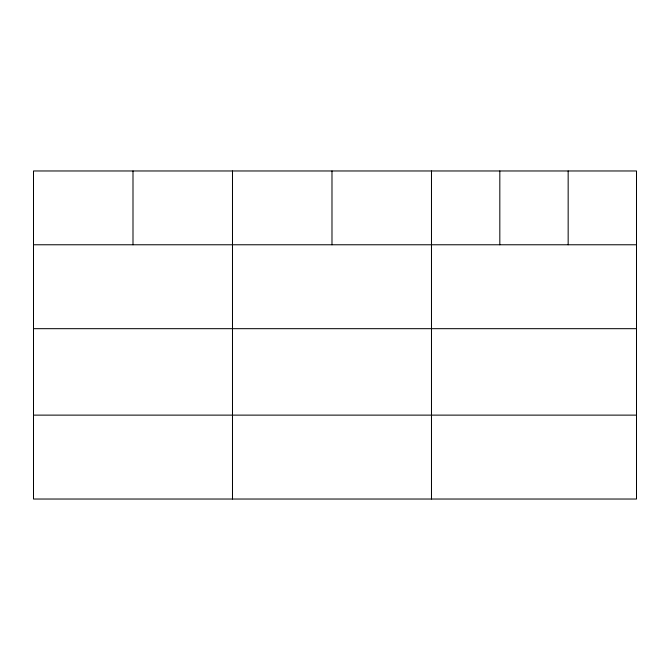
<?xml version="1.0" encoding="UTF-8"?>
<svg xmlns="http://www.w3.org/2000/svg" width="670" height="670" viewBox="0 0 670 670"><rect width="100%" height="100%" fill="white"/><g stroke="black" fill="none" stroke-linecap="round" stroke-linejoin="round"><path stroke-width="1" d="M636.5 328.677L636.5 170.967L33.5 170.967L33.5 499.033L636.5 499.033L636.5 328.677L33.5 328.677M33.5 244.768L636.5 244.768M33.5 415.124L636.5 415.124M568.16 170.967L568.16 244.768M499.82 170.967L499.82 244.768M431.48 170.967L431.48 499.033M331.985 170.967L331.985 244.768M232.49 170.967L232.49 499.033M132.995 170.967L132.995 244.768"/></g></svg>
